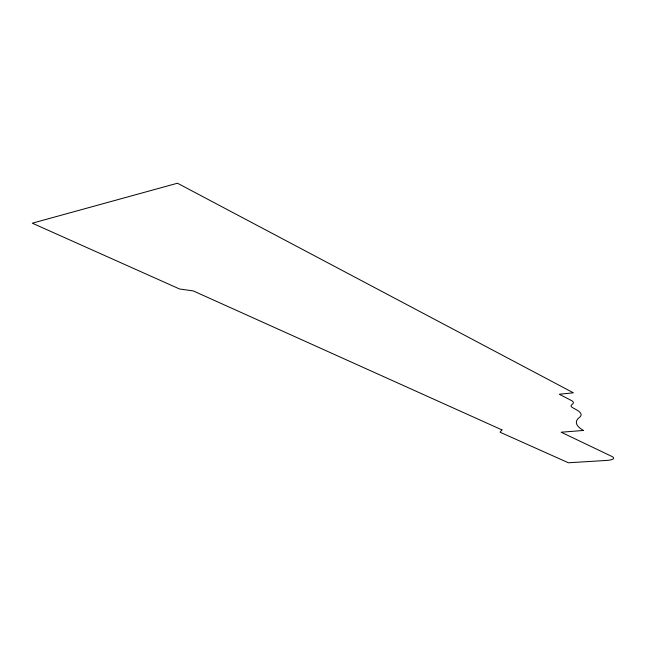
<?xml version="1.0" encoding="UTF-8"?>
<svg xmlns="http://www.w3.org/2000/svg" width="646" height="646" viewBox="0 0 646 646"><rect width="100%" height="100%" fill="white"/><g stroke="black" fill="none" stroke-linecap="round" stroke-linejoin="round"><path stroke-width="0.97" d="M501.974 429.905L500.02 432.206L568.432 462.778L606.626 460.437A13.921 3.182 4.1 0 0 611.923 456.464L561.164 432.214L583.483 430.462A68.605 17.297 3.4 0 1 579.365 417.478A35.772 9.31 4.5 0 0 576.765 409.968L572.736 407.723A13.752 3.65 4 0 1 571.573 404.921L572.816 403.807A15.932 4.28 4.3 0 0 571.976 400.827L559.274 394.23L573.414 392.825L177.472 183.222L32.3 223.185L179.572 288.996L193.283 290.918L501.974 429.905"/></g></svg>
